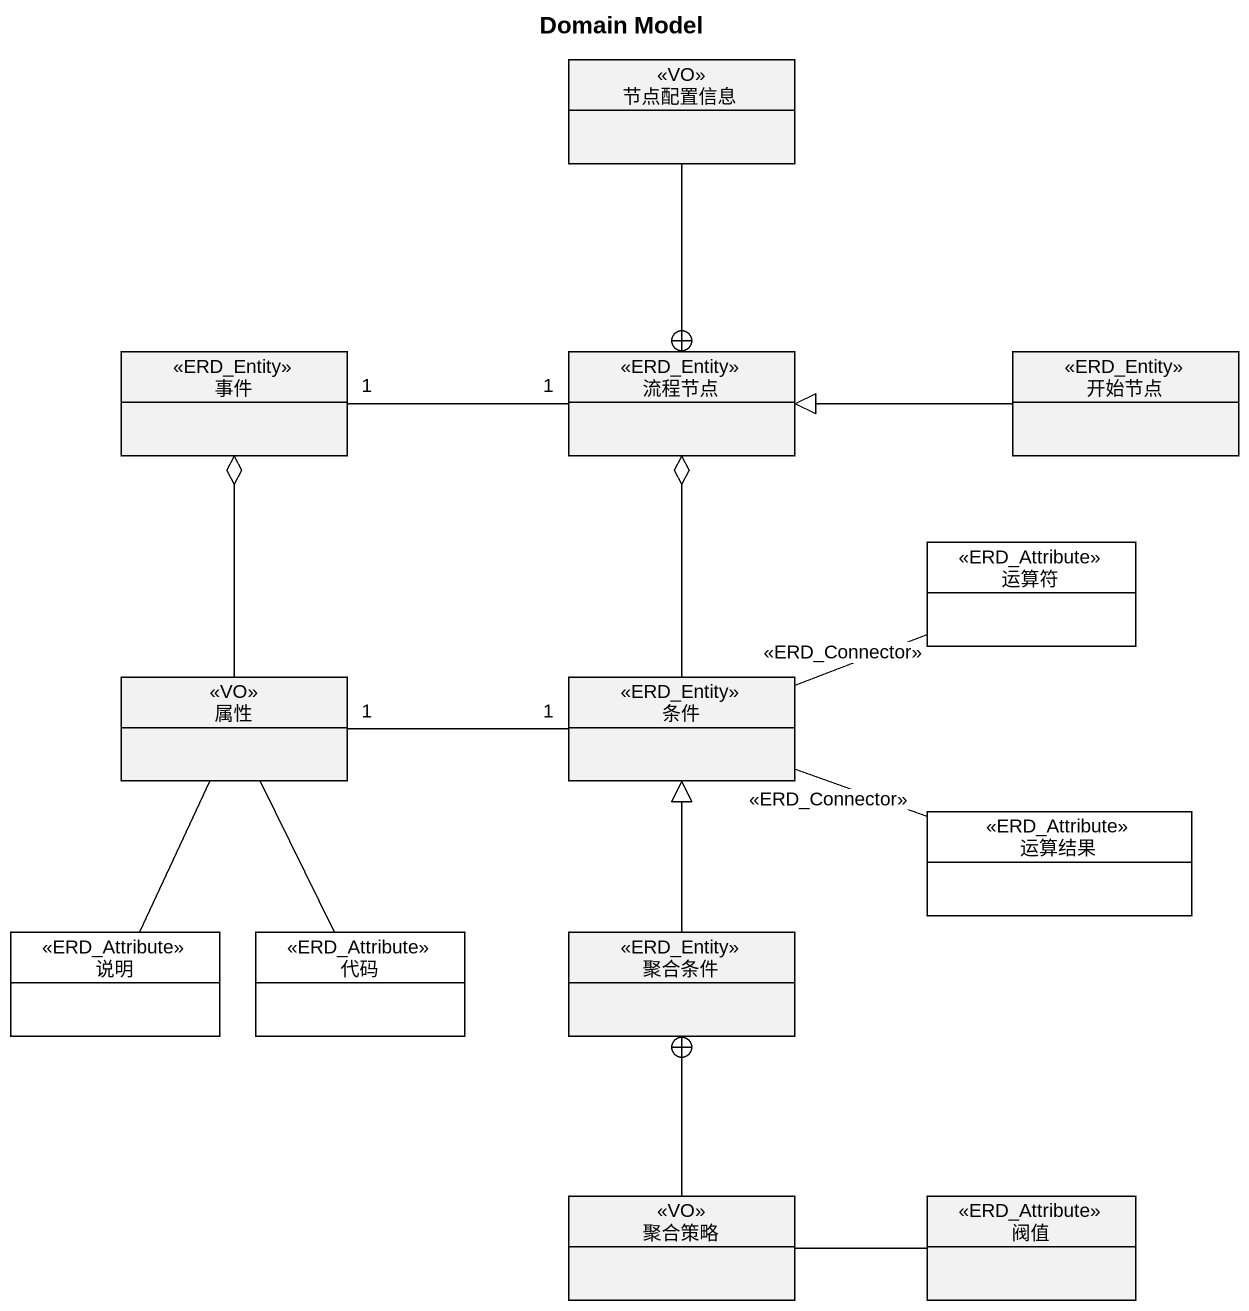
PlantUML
@startuml
title Domain Model
hide circle
hide empty members
class 节点配置信息 <<VO>>
class 事件 <<ERD_Entity>>
class 流程节点 <<ERD_Entity>>
class 开始节点 <<ERD_Entity>>
class 运算符 <<ERD_Attribute>> #FFFFFF
class 属性 <<VO>>
class 条件 <<ERD_Entity>>
class 运算结果 <<ERD_Attribute>> #FFFFFF
class 说明 <<ERD_Attribute>> #FFFFFF
class 代码 <<ERD_Attribute>> #FFFFFF
class 聚合条件 <<ERD_Entity>>
class 聚合策略 <<VO>>
class 阀值 <<ERD_Attribute>>
节点配置信息 --+ 流程节点
流程节点 "1" -left- "1" 事件
开始节点 -left-|> 流程节点
属性 -up-o 事件
属性 -- 说明
属性 -- 代码
条件 -up-o 流程节点
条件 -right- 运算符 : <<ERD_Connector>>
条件 "1" -left- "1" 属性
条件 -right- 运算结果 : <<ERD_Connector>>
聚合条件 -up-|> 条件
聚合策略 -up-+ 聚合条件
聚合策略 -right- 阀值
@enduml
